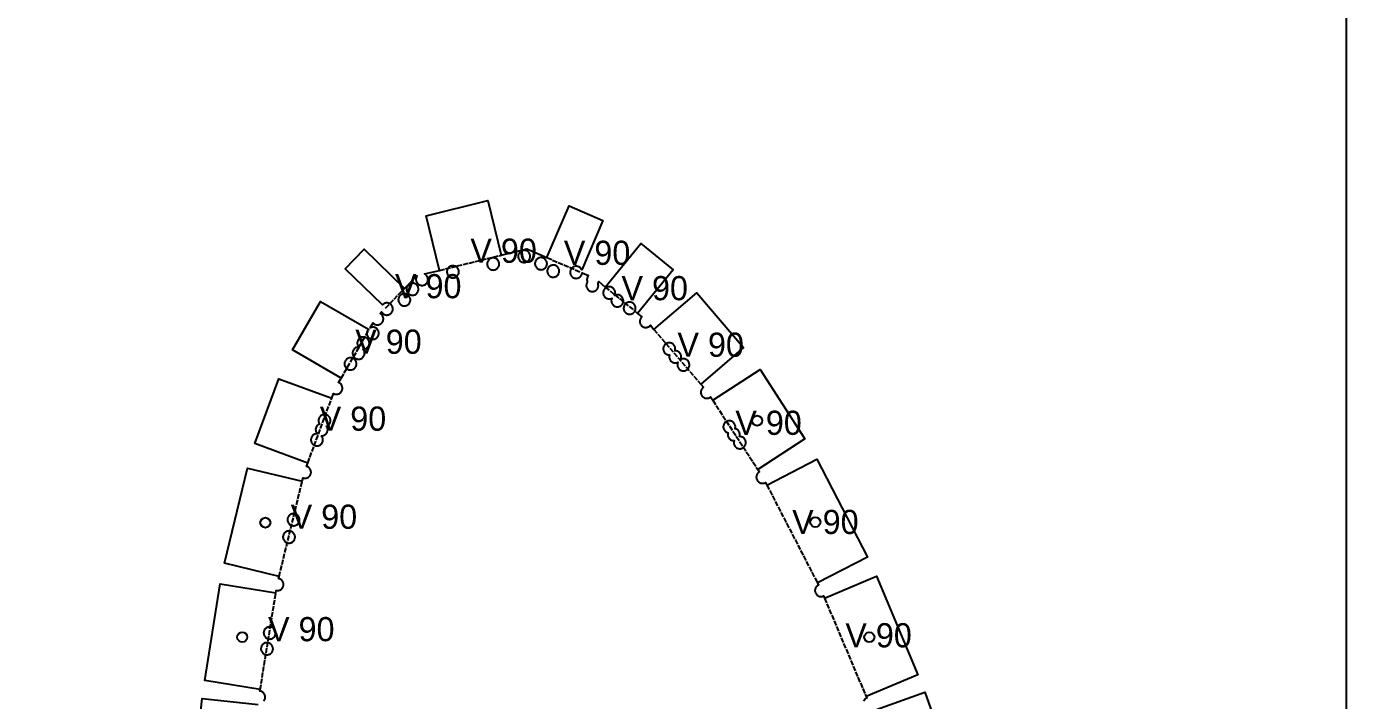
# Model space of a CAD drawing. Header units: millimetres. Extents: x 0 to 2438, y 0 to 1219.
# Drawn here: x 2110.3 to 2438, y 333.1 to 500.5 of the extents above; entities that cross this region are included whole.
import ezdxf

# ---------------------------------------------------------------- set-up
doc = ezdxf.new("R2010")
doc.units = ezdxf.units.MM
doc.linetypes.add('DASHED', pattern=[1.524, 1.27, -0.254])
for name, color, linetype in [('CUT', 7, 'CONTINUOUS'), ('ETCH', 8, 'CONTINUOUS'), ('HOLE', 6, 'CONTINUOUS'), ('VALLEY', 1, 'DASHED')]:
    doc.layers.add(name, color=color, linetype=linetype)

msp = doc.modelspace()

# ---------------------------------------------------------------- linework, layer by layer
at = {"layer": 'CUT'}
for points in [[(2169.23, 333.05), (2169.32, 333.17), (2169.39, 333.29), (2169.45, 333.43), (2169.5, 333.57), (2169.54, 333.71), (2169.56, 333.86), (2169.56, 334), (2169.55, 334.15), (2169.53, 334.29), (2169.49, 334.44), (2169.44, 334.58), (2169.37, 334.71), (2169.3, 334.83), (2169.21, 334.95), (2169.11, 335.06), (2169, 335.15), (2168.88, 335.24), (2168.75, 335.31), (2168.62, 335.38), (2168.48, 335.42), (2168.33, 335.46), (2168.25, 335.47), (2168.31, 335.85), (2154.52, 338.07), (2158.38, 362.1), (2172.18, 359.88), (2172.27, 360.46), (2172.32, 360.45), (2172.46, 360.43), (2172.61, 360.42), (2172.76, 360.43), (2172.9, 360.46), (2173.05, 360.5), (2173.18, 360.55), (2173.32, 360.61), (2173.44, 360.69), (2173.56, 360.78), (2173.67, 360.88), (2173.76, 360.99), (2173.85, 361.11), (2173.92, 361.24), (2173.98, 361.37), (2174.03, 361.51), (2174.07, 361.65), (2174.09, 361.8), (2174.09, 361.95), (2174.08, 362.09), (2174.06, 362.24), (2174.02, 362.38), (2173.97, 362.52), (2173.9, 362.65), (2173.83, 362.78), (2173.74, 362.89), (2173.64, 363), (2173.53, 363.1), (2173.41, 363.18), (2173.28, 363.26), (2173.15, 363.32), (2173.01, 363.37), (2172.86, 363.4), (2173, 363.97), (2159.43, 367.27), (2165.16, 390.87), (2178.73, 387.57), (2178.94, 388.41), (2179.01, 388.39), (2179.15, 388.35), (2179.3, 388.33), (2179.44, 388.33), (2179.59, 388.34), (2179.74, 388.36), (2179.88, 388.4), (2180.02, 388.45), (2180.15, 388.52), (2180.27, 388.59), (2180.39, 388.68), (2180.5, 388.78), (2180.6, 388.89), (2180.68, 389.01), (2180.76, 389.14), (2180.82, 389.27), (2180.86, 389.41), (2180.9, 389.56), (2180.92, 389.7), (2180.92, 389.85), (2180.91, 390), (2180.89, 390.14), (2180.85, 390.28), (2180.8, 390.42), (2180.74, 390.55), (2180.66, 390.68), (2180.57, 390.8), (2180.47, 390.9), (2180.36, 391), (2180.24, 391.09), (2180.11, 391.16), (2179.98, 391.22), (2179.84, 391.27), (2179.81, 391.28), (2180.11, 392.09), (2167, 396.92), (2172.94, 413.01), (2186.05, 408.18), (2186.49, 409.38), (2186.54, 409.35), (2186.67, 409.29), (2186.81, 409.24), (2186.95, 409.21), (2187.1, 409.19), (2187.25, 409.19), (2187.39, 409.19), (2187.54, 409.22), (2187.68, 409.26), (2187.82, 409.31), (2187.95, 409.37), (2188.08, 409.45), (2188.19, 409.54), (2188.3, 409.64), (2188.4, 409.75), (2188.48, 409.87), (2188.56, 410), (2188.62, 410.13), (2188.67, 410.27), (2188.7, 410.41), (2188.72, 410.56), (2188.73, 410.71), (2188.72, 410.85), (2188.69, 411), (2188.66, 411.14), (2188.6, 411.28), (2188.54, 411.41), (2188.46, 411.54), (2188.37, 411.65), (2188.27, 411.76), (2188.16, 411.86), (2188.04, 411.94), (2187.91, 412.02), (2187.78, 412.08), (2187.76, 412.09), (2188.4, 413.19), (2176.31, 420.18), (2183.28, 432.25), (2195.19, 425.37), (2195.19, 425.37), (2195.1, 425.26), (2195.01, 425.14), (2194.94, 425.01), (2194.87, 424.88), (2194.83, 424.74), (2194.79, 424.59), (2194.77, 424.45), (2194.77, 424.3), (2194.78, 424.15), (2194.8, 424.01), (2194.84, 423.87), (2194.89, 423.73), (2194.96, 423.6), (2195.03, 423.47), (2195.12, 423.35), (2195.22, 423.25), (2195.33, 423.15), (2195.45, 423.06), (2195.58, 422.99), (2195.71, 422.93), (2195.85, 422.88), (2196, 422.85), (2196.14, 422.83), (2196.29, 422.82), (2196.44, 422.83), (2196.58, 422.86), (2196.72, 422.89), (2196.86, 422.94), (2196.99, 423.01), (2197.12, 423.09), (2197.24, 423.18), (2197.34, 423.28), (2197.44, 423.39), (2197.53, 423.51), (2197.6, 423.63), (2197.66, 423.77), (2197.71, 423.91), (2197.74, 424.05), (2197.76, 424.2), (2197.77, 424.34), (2197.76, 424.49), (2197.74, 424.64), (2197.7, 424.78), (2197.65, 424.92), (2197.58, 425.05), (2197.5, 425.17), (2197.41, 425.29), (2197.31, 425.4), (2197.2, 425.5), (2197.08, 425.58), (2196.96, 425.66), (2196.82, 425.72), (2196.68, 425.76), (2196.54, 425.8), (2196.39, 425.82), (2196.25, 425.82), (2196.1, 425.81), (2195.96, 425.79), (2195.81, 425.75), (2195.67, 425.7), (2195.61, 425.67), (2196.31, 426.89), (2196.35, 426.85), (2196.46, 426.75), (2196.58, 426.67), (2196.7, 426.59), (2196.84, 426.53), (2196.98, 426.49), (2197.12, 426.45), (2197.27, 426.43), (2197.41, 426.43), (2197.56, 426.44), (2197.7, 426.46), (2197.85, 426.5), (2197.98, 426.55), (2198.12, 426.61), (2198.24, 426.69), (2198.36, 426.78), (2198.47, 426.88), (2198.56, 426.99), (2198.65, 427.11), (2198.72, 427.24), (2198.79, 427.37), (2198.83, 427.51), (2198.87, 427.65), (2198.89, 427.8), (2198.89, 427.95), (2198.88, 428.09), (2198.86, 428.24), (2198.82, 428.38), (2198.77, 428.52), (2198.7, 428.65), (2198.63, 428.78), (2198.54, 428.89), (2198.44, 429), (2198.33, 429.1), (2198.21, 429.19), (2198.1, 429.25), (2198.45, 429.61), (2198.52, 429.51), (2198.61, 429.39), (2198.71, 429.28), (2198.82, 429.18), (2198.94, 429.1), (2199.07, 429.02), (2199.2, 428.96), (2199.34, 428.92), (2199.48, 428.88), (2199.63, 428.86), (2199.78, 428.86), (2199.92, 428.87), (2200.07, 428.89), (2200.21, 428.93), (2200.35, 428.98), (2200.48, 429.04), (2200.61, 429.12), (2200.72, 429.21), (2200.83, 429.31), (2200.93, 429.42), (2201.01, 429.54), (2201.09, 429.67), (2201.15, 429.8), (2201.2, 429.94), (2201.23, 430.08), (2201.25, 430.23), (2201.25, 430.38), (2201.25, 430.52), (2201.22, 430.67), (2201.18, 430.81), (2201.13, 430.95), (2201.07, 431.08), (2200.99, 431.21), (2200.9, 431.32), (2200.8, 431.43), (2200.69, 431.53), (2200.57, 431.62), (2200.44, 431.69), (2200.31, 431.75), (2200.17, 431.8), (2200.03, 431.83), (2199.88, 431.85), (2199.73, 431.86), (2199.59, 431.85), (2199.44, 431.82), (2199.3, 431.79), (2199.16, 431.73), (2199.03, 431.67), (2198.9, 431.59), (2198.79, 431.5), (2198.68, 431.4), (2198.63, 431.35), (2189.39, 440.33), (2194.12, 445.19), (2204.13, 435.45), (2207.17, 438.57), (2207.26, 438.59), (2207.21, 438.52), (2207.14, 438.39), (2207.07, 438.26), (2207.03, 438.12), (2206.99, 437.97), (2206.97, 437.83), (2206.97, 437.68), (2206.98, 437.53), (2207, 437.39), (2207.04, 437.25), (2207.09, 437.11), (2207.15, 436.98), (2207.23, 436.85), (2207.32, 436.73), (2207.42, 436.63), (2207.53, 436.53), (2207.65, 436.44), (2207.78, 436.37), (2207.91, 436.31), (2208.05, 436.26), (2208.2, 436.23), (2208.34, 436.21), (2208.49, 436.2), (2208.64, 436.21), (2208.78, 436.23), (2208.92, 436.27), (2209.06, 436.32), (2209.19, 436.39), (2209.32, 436.47), (2209.44, 436.55), (2209.54, 436.66), (2209.64, 436.77), (2209.73, 436.88), (2209.8, 437.01), (2209.86, 437.15), (2209.91, 437.29), (2209.94, 437.43), (2209.96, 437.57), (2209.97, 437.72), (2209.96, 437.87), (2209.93, 438.01), (2209.9, 438.16), (2209.85, 438.29), (2209.78, 438.43), (2209.7, 438.55), (2209.61, 438.67), (2209.51, 438.78), (2209.4, 438.87), (2209.28, 438.96), (2209.16, 439.03), (2209.12, 439.05), (2212.8, 439.95), (2209.47, 453.52), (2224.82, 457.28), (2228.15, 443.72), (2234.49, 445.27), (2239.5, 443.12), (2245.02, 455.95), (2253.39, 452.34), (2248.11, 440.06), (2248.04, 440.19), (2247.97, 440.32), (2247.88, 440.43), (2247.78, 440.54), (2247.67, 440.64), (2247.55, 440.72), (2247.42, 440.8), (2247.29, 440.86), (2247.15, 440.91), (2247, 440.94), (2246.86, 440.96), (2246.71, 440.96), (2246.56, 440.96), (2246.42, 440.93), (2246.28, 440.89), (2246.14, 440.84), (2246.01, 440.78), (2245.88, 440.7), (2245.76, 440.61), (2245.66, 440.51), (2245.56, 440.4), (2245.47, 440.28), (2245.4, 440.15), (2245.34, 440.02), (2245.29, 439.88), (2245.26, 439.74), (2245.24, 439.59), (2245.23, 439.44), (2245.24, 439.3), (2245.27, 439.15), (2245.3, 439.01), (2245.35, 438.87), (2245.42, 438.74), (2245.5, 438.61), (2245.59, 438.5), (2245.69, 438.39), (2245.8, 438.29), (2245.92, 438.21), (2246.04, 438.13), (2246.18, 438.07), (2246.32, 438.02), (2246.46, 437.99), (2246.61, 437.97), (2246.75, 437.96), (2246.9, 437.97), (2247.05, 438), (2247.19, 438.04), (2247.33, 438.09), (2247.46, 438.15), (2247.58, 438.23), (2247.7, 438.32), (2247.81, 438.42), (2247.9, 438.53), (2247.99, 438.65), (2248.06, 438.78), (2248.13, 438.91), (2248.17, 439.05), (2248.21, 439.19), (2248.23, 439.34), (2248.23, 439.36), (2249.81, 438.68), (2249.75, 438.6), (2249.66, 438.48), (2249.59, 438.35), (2249.52, 438.22), (2249.48, 438.08), (2249.44, 437.93), (2249.42, 437.79), (2249.42, 437.64), (2249.43, 437.49), (2249.45, 437.35), (2249.49, 437.21), (2249.54, 437.07), (2249.54, 437.06), (2249.5, 437), (2249.42, 436.87), (2249.36, 436.74), (2249.31, 436.6), (2249.28, 436.45), (2249.26, 436.31), (2249.25, 436.16), (2249.26, 436.01), (2249.29, 435.87), (2249.32, 435.73), (2249.38, 435.59), (2249.44, 435.46), (2249.52, 435.33), (2249.61, 435.21), (2249.71, 435.11), (2249.82, 435.01), (2249.94, 434.92), (2250.07, 434.85), (2250.2, 434.79), (2250.34, 434.74), (2250.48, 434.71), (2250.63, 434.69), (2250.77, 434.68), (2250.92, 434.69), (2251.07, 434.71), (2251.21, 434.75), (2251.35, 434.8), (2251.48, 434.87), (2251.6, 434.95), (2251.72, 435.03), (2251.83, 435.14), (2251.93, 435.25), (2252.01, 435.36), (2252.09, 435.49), (2252.15, 435.63), (2252.2, 435.77), (2252.23, 435.91), (2252.25, 436.05), (2252.25, 436.2), (2252.24, 436.35), (2252.22, 436.49), (2252.18, 436.64), (2252.13, 436.77), (2252.13, 436.78), (2252.18, 436.85), (2252.25, 436.97), (2252.31, 437.11), (2252.33, 437.15), (2253.97, 435.81), (2262.8, 446.63), (2270.84, 440.07), (2262.01, 429.25), (2263.05, 428.4), (2262.96, 428.31), (2262.86, 428.2), (2262.78, 428.08), (2262.7, 427.95), (2262.64, 427.82), (2262.59, 427.68), (2262.56, 427.54), (2262.54, 427.39), (2262.54, 427.24), (2262.54, 427.1), (2262.57, 426.95), (2262.61, 426.81), (2262.66, 426.67), (2262.72, 426.54), (2262.8, 426.41), (2262.89, 426.3), (2262.99, 426.19), (2263.1, 426.09), (2263.22, 426.01), (2263.35, 425.93), (2263.48, 425.87), (2263.62, 425.82), (2263.76, 425.79), (2263.91, 425.77), (2264.06, 425.77), (2264.2, 425.77), (2264.35, 425.8), (2264.49, 425.84), (2264.63, 425.89), (2264.76, 425.95), (2264.89, 426.03), (2265, 426.12), (2265.11, 426.22), (2265.19, 426.31), (2266.06, 425.28), (2276.68, 434.36), (2288.32, 420.75), (2277.7, 411.67), (2278.34, 410.92), (2278.33, 410.92), (2278.22, 410.83), (2278.11, 410.73), (2278.01, 410.62), (2277.93, 410.5), (2277.85, 410.37), (2277.79, 410.24), (2277.74, 410.1), (2277.71, 409.96), (2277.69, 409.81), (2277.68, 409.66), (2277.69, 409.52), (2277.72, 409.37), (2277.76, 409.23), (2277.81, 409.09), (2277.87, 408.96), (2277.95, 408.83), (2278.04, 408.72), (2278.14, 408.61), (2278.25, 408.51), (2278.37, 408.42), (2278.5, 408.35), (2278.63, 408.29), (2278.77, 408.24), (2278.91, 408.21), (2279.06, 408.19), (2279.21, 408.18), (2279.35, 408.19), (2279.5, 408.22), (2279.64, 408.25), (2279.78, 408.31), (2279.91, 408.37), (2280.04, 408.45), (2280.13, 408.52), (2280.67, 407.7), (2292.39, 415.31), (2303.55, 398.12), (2291.83, 390.51), (2292.24, 389.89), (2292.23, 389.89), (2292.11, 389.81), (2291.99, 389.72), (2291.88, 389.62), (2291.78, 389.51), (2291.7, 389.39), (2291.62, 389.26), (2291.56, 389.13), (2291.52, 388.99), (2291.48, 388.85), (2291.46, 388.7), (2291.46, 388.55), (2291.47, 388.41), (2291.49, 388.26), (2291.53, 388.12), (2291.58, 387.98), (2291.64, 387.85), (2291.72, 387.72), (2291.81, 387.61), (2291.91, 387.5), (2292.02, 387.4), (2292.14, 387.32), (2292.27, 387.24), (2292.4, 387.18), (2292.54, 387.13), (2292.68, 387.1), (2292.83, 387.08), (2292.98, 387.07), (2293.12, 387.08), (2293.27, 387.11), (2293.41, 387.14), (2293.55, 387.2), (2293.68, 387.26), (2293.74, 387.3), (2294.08, 386.63), (2306.5, 393.04), (2319.05, 368.73), (2306.64, 362.32), (2306.91, 361.8), (2306.8, 361.75), (2306.67, 361.67), (2306.55, 361.58), (2306.45, 361.48), (2306.35, 361.37), (2306.26, 361.25), (2306.19, 361.12), (2306.13, 360.99), (2306.08, 360.85), (2306.05, 360.71), (2306.03, 360.56), (2306.02, 360.42), (2306.03, 360.27), (2306.05, 360.12), (2306.09, 359.98), (2306.14, 359.84), (2306.21, 359.71), (2306.29, 359.59), (2306.37, 359.47), (2306.48, 359.36), (2306.59, 359.26), (2306.71, 359.18), (2306.83, 359.1), (2306.97, 359.04), (2307.11, 358.99), (2307.25, 358.96), (2307.39, 358.94), (2307.54, 358.94), (2307.69, 358.95), (2307.83, 358.97), (2307.98, 359.01), (2308.11, 359.06), (2308.18, 359.09), (2308.4, 358.55), (2321.27, 363.99), (2331.59, 339.55), (2318.72, 334.12), (2318.89, 333.72), (2318.82, 333.7), (2318.69, 333.63), (2318.57, 333.55), (2318.45, 333.47), (2318.34, 333.36), (2318.24, 333.25), (2318.16, 333.14), (2318.08, 333.01)], [(2320.12, 330.52), (2333.28, 335.2), (2342, 310.69)], [(2151.33, 309.83), (2153.92, 333.62), (2167.81, 332.11)]]:
    msp.add_lwpolyline(points, dxfattribs=at)
for points in [[(2225.46, 440.2), (2225.6, 440.14), (2225.73, 440.09), (2225.88, 440.06), (2226.02, 440.04), (2226.17, 440.03), (2226.32, 440.04), (2226.46, 440.07), (2226.61, 440.1), (2226.74, 440.16), (2226.88, 440.22), (2227, 440.3), (2227.12, 440.39), (2227.23, 440.49), (2227.32, 440.6), (2227.41, 440.72), (2227.48, 440.84), (2227.54, 440.98), (2227.59, 441.12), (2227.63, 441.26), (2227.64, 441.41), (2227.65, 441.55), (2227.64, 441.7), (2227.62, 441.85), (2227.58, 441.99), (2227.53, 442.13), (2227.46, 442.26), (2227.39, 442.38), (2227.3, 442.5), (2227.2, 442.61), (2227.09, 442.71), (2226.97, 442.79), (2226.84, 442.87), (2226.7, 442.93), (2226.57, 442.97), (2226.42, 443.01), (2226.28, 443.03), (2226.13, 443.03), (2225.98, 443.02), (2225.84, 443), (2225.69, 442.96), (2225.56, 442.91), (2225.42, 442.85), (2225.3, 442.77), (2225.18, 442.68), (2225.07, 442.58), (2224.98, 442.47), (2224.89, 442.35), (2224.82, 442.22), (2224.76, 442.09), (2224.71, 441.95), (2224.68, 441.81), (2224.66, 441.66), (2224.65, 441.51), (2224.66, 441.37), (2224.68, 441.22), (2224.72, 441.08), (2224.77, 440.94), (2224.84, 440.81), (2224.91, 440.68), (2225, 440.57), (2225.1, 440.46), (2225.21, 440.36), (2225.33, 440.27), (2225.46, 440.2)], [(2233.01, 442.16), (2233.14, 442.08), (2233.27, 442.02), (2233.41, 441.97), (2233.55, 441.94), (2233.7, 441.92), (2233.85, 441.92), (2233.99, 441.93), (2234.14, 441.95), (2234.28, 441.99), (2234.42, 442.04), (2234.55, 442.1), (2234.68, 442.18), (2234.79, 442.27), (2234.9, 442.37), (2235, 442.48), (2235.08, 442.6), (2235.16, 442.73), (2235.22, 442.86), (2235.27, 443), (2235.3, 443.14), (2235.32, 443.29), (2235.33, 443.44), (2235.32, 443.58), (2235.29, 443.73), (2235.25, 443.87), (2235.2, 444.01), (2235.14, 444.14), (2235.06, 444.27), (2234.97, 444.38), (2234.87, 444.49), (2234.76, 444.59), (2234.64, 444.67), (2234.51, 444.75), (2234.38, 444.81), (2234.24, 444.86), (2234.1, 444.89), (2233.95, 444.91), (2233.8, 444.92), (2233.66, 444.91), (2233.51, 444.88), (2233.37, 444.85), (2233.23, 444.79), (2233.1, 444.73), (2232.97, 444.65), (2232.86, 444.56), (2232.75, 444.46), (2232.65, 444.35), (2232.57, 444.23), (2232.49, 444.1), (2232.43, 443.97), (2232.38, 443.83), (2232.35, 443.69), (2232.33, 443.54), (2232.33, 443.4), (2232.33, 443.25), (2232.36, 443.1), (2232.4, 442.96), (2232.45, 442.82), (2232.51, 442.69), (2232.59, 442.57), (2232.68, 442.45), (2232.78, 442.34), (2232.89, 442.24), (2233.01, 442.16)], [(2237.08, 440.44), (2237.2, 440.36), (2237.32, 440.28), (2237.46, 440.22), (2237.6, 440.17), (2237.74, 440.14), (2237.89, 440.12), (2238.03, 440.11), (2238.18, 440.12), (2238.32, 440.15), (2238.47, 440.18), (2238.6, 440.24), (2238.74, 440.3), (2238.86, 440.38), (2238.98, 440.47), (2239.09, 440.57), (2239.18, 440.68), (2239.27, 440.8), (2239.34, 440.93), (2239.41, 441.06), (2239.45, 441.2), (2239.49, 441.34), (2239.51, 441.49), (2239.51, 441.63), (2239.5, 441.78), (2239.48, 441.93), (2239.44, 442.07), (2239.39, 442.21), (2239.32, 442.34), (2239.25, 442.46), (2239.16, 442.58), (2239.06, 442.69), (2238.95, 442.79), (2238.83, 442.87), (2238.7, 442.95), (2238.57, 443.01), (2238.43, 443.06), (2238.28, 443.09), (2238.14, 443.11), (2237.99, 443.11), (2237.84, 443.1), (2237.7, 443.08), (2237.56, 443.04), (2237.42, 442.99), (2237.29, 442.93), (2237.16, 442.85), (2237.04, 442.76), (2236.94, 442.66), (2236.84, 442.55), (2236.75, 442.43), (2236.68, 442.3), (2236.62, 442.17), (2236.57, 442.03), (2236.54, 441.89), (2236.52, 441.74), (2236.51, 441.59), (2236.52, 441.45), (2236.54, 441.3), (2236.58, 441.16), (2236.63, 441.02), (2236.7, 440.89), (2236.78, 440.76), (2236.87, 440.65), (2236.97, 440.54), (2237.08, 440.44)], [(2215.42, 440.9), (2215.29, 440.82), (2215.18, 440.73), (2215.07, 440.63), (2214.97, 440.52), (2214.88, 440.4), (2214.81, 440.27), (2214.75, 440.14), (2214.7, 440), (2214.67, 439.86), (2214.65, 439.71), (2214.64, 439.56), (2214.65, 439.42), (2214.68, 439.27), (2214.71, 439.13), (2214.77, 438.99), (2214.83, 438.86), (2214.91, 438.73), (2215, 438.62), (2215.1, 438.51), (2215.21, 438.41), (2215.33, 438.32), (2215.45, 438.25), (2215.59, 438.19), (2215.73, 438.14), (2215.87, 438.11), (2216.02, 438.09), (2216.16, 438.08), (2216.31, 438.09), (2216.46, 438.12), (2216.6, 438.15), (2216.74, 438.21), (2216.87, 438.27), (2216.99, 438.35), (2217.11, 438.44), (2217.22, 438.54), (2217.32, 438.65), (2217.4, 438.77), (2217.48, 438.89), (2217.54, 439.03), (2217.58, 439.17), (2217.62, 439.31), (2217.64, 439.46), (2217.64, 439.6), (2217.63, 439.75), (2217.61, 439.9), (2217.57, 440.04), (2217.52, 440.18), (2217.46, 440.31), (2217.38, 440.43), (2217.29, 440.55), (2217.19, 440.66), (2217.08, 440.76), (2216.96, 440.84), (2216.83, 440.92), (2216.7, 440.98), (2216.56, 441.02), (2216.42, 441.06), (2216.27, 441.08), (2216.12, 441.08), (2215.98, 441.07), (2215.83, 441.05), (2215.69, 441.01), (2215.55, 440.96), (2215.42, 440.9)], [(2240.5, 438.37), (2240.64, 438.32), (2240.79, 438.29), (2240.93, 438.27), (2241.08, 438.26), (2241.23, 438.27), (2241.37, 438.3), (2241.51, 438.33), (2241.65, 438.39), (2241.78, 438.45), (2241.91, 438.53), (2242.03, 438.62), (2242.13, 438.72), (2242.23, 438.83), (2242.32, 438.95), (2242.39, 439.08), (2242.45, 439.21), (2242.5, 439.35), (2242.53, 439.49), (2242.55, 439.64), (2242.56, 439.78), (2242.55, 439.93), (2242.53, 440.08), (2242.49, 440.22), (2242.44, 440.36), (2242.37, 440.49), (2242.29, 440.61), (2242.2, 440.73), (2242.1, 440.84), (2241.99, 440.94), (2241.87, 441.02), (2241.75, 441.1), (2241.61, 441.16), (2241.47, 441.21), (2241.33, 441.24), (2241.19, 441.26), (2241.04, 441.26), (2240.89, 441.25), (2240.75, 441.23), (2240.6, 441.19), (2240.47, 441.14), (2240.33, 441.08), (2240.21, 441), (2240.09, 440.91), (2239.98, 440.81), (2239.89, 440.7), (2239.8, 440.58), (2239.73, 440.45), (2239.67, 440.32), (2239.62, 440.18), (2239.58, 440.04), (2239.56, 439.89), (2239.56, 439.74), (2239.57, 439.6), (2239.59, 439.45), (2239.63, 439.31), (2239.68, 439.17), (2239.75, 439.04), (2239.82, 438.91), (2239.91, 438.8), (2240.01, 438.69), (2240.12, 438.59), (2240.24, 438.51), (2240.37, 438.43), (2240.5, 438.37)], [(2205.14, 436.42), (2205.03, 436.32), (2204.93, 436.21), (2204.85, 436.09), (2204.77, 435.96), (2204.71, 435.83), (2204.66, 435.69), (2204.63, 435.54), (2204.61, 435.4), (2204.6, 435.25), (2204.61, 435.1), (2204.64, 434.96), (2204.68, 434.82), (2204.73, 434.68), (2204.79, 434.55), (2204.87, 434.42), (2204.96, 434.3), (2205.06, 434.2), (2205.17, 434.1), (2205.29, 434.01), (2205.42, 433.94), (2205.55, 433.88), (2205.69, 433.83), (2205.83, 433.8), (2205.98, 433.78), (2206.13, 433.77), (2206.27, 433.78), (2206.42, 433.8), (2206.56, 433.84), (2206.7, 433.89), (2206.83, 433.96), (2206.95, 434.04), (2207.07, 434.12), (2207.18, 434.22), (2207.28, 434.34), (2207.36, 434.45), (2207.44, 434.58), (2207.5, 434.72), (2207.55, 434.86), (2207.58, 435), (2207.6, 435.14), (2207.6, 435.29), (2207.59, 435.44), (2207.57, 435.58), (2207.53, 435.73), (2207.48, 435.86), (2207.42, 436), (2207.34, 436.12), (2207.25, 436.24), (2207.15, 436.35), (2207.04, 436.44), (2206.92, 436.53), (2206.79, 436.6), (2206.66, 436.66), (2206.52, 436.71), (2206.38, 436.75), (2206.23, 436.77), (2206.08, 436.77), (2205.94, 436.76), (2205.79, 436.74), (2205.65, 436.7), (2205.51, 436.65), (2205.38, 436.58), (2205.25, 436.51), (2205.14, 436.42)], [(2204.07, 434.11), (2203.92, 434.1), (2203.78, 434.07), (2203.63, 434.04), (2203.5, 433.98), (2203.36, 433.92), (2203.24, 433.84), (2203.12, 433.75), (2203.01, 433.65), (2202.92, 433.54), (2202.83, 433.42), (2202.76, 433.3), (2202.7, 433.16), (2202.65, 433.02), (2202.61, 432.88), (2202.59, 432.73), (2202.59, 432.59), (2202.6, 432.44), (2202.62, 432.29), (2202.66, 432.15), (2202.71, 432.01), (2202.78, 431.88), (2202.85, 431.76), (2202.94, 431.64), (2203.04, 431.53), (2203.15, 431.43), (2203.27, 431.35), (2203.4, 431.27), (2203.53, 431.21), (2203.67, 431.17), (2203.82, 431.13), (2203.96, 431.11), (2204.11, 431.11), (2204.26, 431.12), (2204.4, 431.14), (2204.54, 431.18), (2204.68, 431.23), (2204.81, 431.29), (2204.94, 431.37), (2205.06, 431.46), (2205.16, 431.56), (2205.26, 431.67), (2205.35, 431.79), (2205.42, 431.92), (2205.48, 432.05), (2205.53, 432.19), (2205.56, 432.33), (2205.58, 432.48), (2205.59, 432.63), (2205.58, 432.77), (2205.56, 432.92), (2205.52, 433.06), (2205.47, 433.2), (2205.4, 433.33), (2205.32, 433.46), (2205.23, 433.57), (2205.13, 433.68), (2205.02, 433.78), (2204.9, 433.87), (2204.78, 433.94), (2204.64, 434), (2204.5, 434.05), (2204.36, 434.08), (2204.21, 434.1), (2204.07, 434.11)], [(2257.13, 430.91), (2257.28, 430.93), (2257.42, 430.97), (2257.56, 431.02), (2257.69, 431.09), (2257.82, 431.16), (2257.93, 431.25), (2258.04, 431.35), (2258.14, 431.46), (2258.22, 431.58), (2258.3, 431.71), (2258.36, 431.84), (2258.41, 431.98), (2258.44, 432.13), (2258.46, 432.27), (2258.47, 432.42), (2258.46, 432.57), (2258.43, 432.71), (2258.4, 432.85), (2258.34, 432.99), (2258.28, 433.12), (2258.2, 433.25), (2258.11, 433.37), (2258.01, 433.47), (2257.9, 433.57), (2257.78, 433.66), (2257.65, 433.73), (2257.52, 433.79), (2257.38, 433.84), (2257.24, 433.87), (2257.09, 433.89), (2256.94, 433.9), (2256.8, 433.89), (2256.65, 433.87), (2256.51, 433.83), (2256.37, 433.78), (2256.29, 433.74), (2256.33, 433.82), (2256.38, 433.96), (2256.42, 434.11), (2256.43, 434.25), (2256.44, 434.4), (2256.43, 434.55), (2256.41, 434.69), (2256.37, 434.83), (2256.32, 434.97), (2256.25, 435.1), (2256.18, 435.23), (2256.09, 435.35), (2255.99, 435.45), (2255.88, 435.55), (2255.76, 435.64), (2255.63, 435.71), (2255.49, 435.77), (2255.36, 435.82), (2255.21, 435.85), (2255.07, 435.87), (2254.92, 435.88), (2254.77, 435.87), (2254.63, 435.85), (2254.48, 435.81), (2254.35, 435.76), (2254.21, 435.69), (2254.09, 435.61), (2253.97, 435.53), (2253.86, 435.42), (2253.77, 435.31), (2253.68, 435.19), (2253.61, 435.07), (2253.55, 434.93), (2253.5, 434.79), (2253.46, 434.65), (2253.45, 434.51), (2253.44, 434.36), (2253.45, 434.21), (2253.47, 434.07), (2253.51, 433.92), (2253.56, 433.79), (2253.63, 433.65), (2253.7, 433.53), (2253.79, 433.41), (2253.89, 433.3), (2254, 433.21), (2254.12, 433.12), (2254.25, 433.05), (2254.39, 432.99), (2254.52, 432.94), (2254.67, 432.9), (2254.81, 432.88), (2254.96, 432.88), (2255.11, 432.89), (2255.25, 432.91), (2255.4, 432.95), (2255.53, 433), (2255.61, 433.04), (2255.57, 432.95), (2255.52, 432.81), (2255.49, 432.67), (2255.47, 432.52), (2255.47, 432.38), (2255.48, 432.23), (2255.5, 432.09), (2255.54, 431.94), (2255.59, 431.81), (2255.65, 431.67), (2255.73, 431.55), (2255.82, 431.43), (2255.92, 431.32), (2256.03, 431.23), (2256.15, 431.14), (2256.28, 431.07), (2256.41, 431), (2256.55, 430.96), (2256.69, 430.92), (2256.84, 430.9), (2256.99, 430.9), (2257.13, 430.91)], [(2260.61, 429.17), (2260.74, 429.24), (2260.86, 429.31), (2260.98, 429.4), (2261.09, 429.5), (2261.19, 429.61), (2261.27, 429.73), (2261.35, 429.86), (2261.41, 429.99), (2261.45, 430.13), (2261.49, 430.28), (2261.51, 430.42), (2261.51, 430.57), (2261.5, 430.72), (2261.48, 430.86), (2261.44, 431), (2261.39, 431.14), (2261.33, 431.27), (2261.25, 431.4), (2261.16, 431.52), (2261.06, 431.62), (2260.95, 431.72), (2260.83, 431.81), (2260.7, 431.88), (2260.57, 431.94), (2260.43, 431.99), (2260.29, 432.02), (2260.14, 432.04), (2259.99, 432.05), (2259.85, 432.04), (2259.7, 432.02), (2259.56, 431.98), (2259.42, 431.93), (2259.29, 431.86), (2259.16, 431.78), (2259.05, 431.69), (2258.94, 431.59), (2258.84, 431.48), (2258.75, 431.36), (2258.68, 431.24), (2258.62, 431.1), (2258.57, 430.96), (2258.54, 430.82), (2258.52, 430.67), (2258.51, 430.53), (2258.52, 430.38), (2258.55, 430.24), (2258.58, 430.09), (2258.64, 429.96), (2258.7, 429.82), (2258.78, 429.7), (2258.87, 429.58), (2258.97, 429.47), (2259.08, 429.38), (2259.2, 429.29), (2259.32, 429.22), (2259.46, 429.15), (2259.6, 429.11), (2259.74, 429.07), (2259.89, 429.05), (2260.03, 429.05), (2260.18, 429.06), (2260.33, 429.08), (2260.47, 429.12), (2260.61, 429.17)], [(2192.41, 422.02), (2192.41, 421.87), (2192.41, 421.72), (2192.44, 421.58), (2192.48, 421.44), (2192.53, 421.3), (2192.59, 421.17), (2192.67, 421.04), (2192.76, 420.92), (2192.8, 420.88), (2192.71, 420.88), (2192.56, 420.87), (2192.41, 420.85), (2192.27, 420.81), (2192.13, 420.76), (2192, 420.7), (2191.88, 420.62), (2191.76, 420.53), (2191.65, 420.43), (2191.56, 420.32), (2191.47, 420.2), (2191.4, 420.07), (2191.33, 419.94), (2191.29, 419.8), (2191.25, 419.66), (2191.23, 419.51), (2191.23, 419.36), (2191.24, 419.22), (2191.26, 419.07), (2191.3, 418.93), (2191.35, 418.79), (2191.41, 418.66), (2191.49, 418.53), (2191.58, 418.42), (2191.68, 418.31), (2191.79, 418.21), (2191.91, 418.13), (2192.04, 418.05), (2192.17, 417.99), (2192.31, 417.94), (2192.46, 417.91), (2192.6, 417.89), (2192.75, 417.88), (2192.9, 417.89), (2193.04, 417.92), (2193.18, 417.95), (2193.32, 418.01), (2193.45, 418.07), (2193.58, 418.15), (2193.7, 418.24), (2193.8, 418.34), (2193.9, 418.45), (2193.99, 418.57), (2194.06, 418.7), (2194.12, 418.83), (2194.17, 418.97), (2194.2, 419.11), (2194.22, 419.26), (2194.23, 419.4), (2194.22, 419.55), (2194.19, 419.7), (2194.16, 419.84), (2194.11, 419.98), (2194.04, 420.11), (2193.96, 420.23), (2193.87, 420.35), (2193.83, 420.4), (2193.93, 420.39), (2194.07, 420.4), (2194.22, 420.43), (2194.36, 420.46), (2194.5, 420.51), (2194.63, 420.58), (2194.76, 420.66), (2194.87, 420.75), (2194.98, 420.85), (2195.08, 420.96), (2195.16, 421.08), (2195.24, 421.2), (2195.3, 421.34), (2195.35, 421.48), (2195.38, 421.62), (2195.4, 421.77), (2195.4, 421.91), (2195.4, 422.06), (2195.37, 422.21), (2195.33, 422.35), (2195.28, 422.49), (2195.22, 422.62), (2195.14, 422.74), (2195.05, 422.86), (2194.95, 422.97), (2194.84, 423.07), (2194.72, 423.15), (2194.59, 423.23), (2194.46, 423.29), (2194.32, 423.33), (2194.18, 423.37), (2194.03, 423.39), (2193.88, 423.39), (2193.74, 423.38), (2193.59, 423.36), (2193.45, 423.32), (2193.31, 423.27), (2193.18, 423.21), (2193.05, 423.13), (2192.94, 423.04), (2192.83, 422.94), (2192.73, 422.83), (2192.65, 422.71), (2192.57, 422.58), (2192.51, 422.45), (2192.46, 422.31), (2192.43, 422.16), (2192.41, 422.02)], [(2274.44, 415.44), (2274.54, 415.55), (2274.62, 415.67), (2274.7, 415.8), (2274.76, 415.94), (2274.81, 416.07), (2274.84, 416.22), (2274.86, 416.36), (2274.87, 416.51), (2274.86, 416.66), (2274.83, 416.8), (2274.79, 416.95), (2274.74, 417.08), (2274.68, 417.22), (2274.6, 417.34), (2274.51, 417.46), (2274.41, 417.57), (2274.3, 417.66), (2274.18, 417.75), (2274.05, 417.82), (2273.92, 417.88), (2273.78, 417.93), (2273.64, 417.97), (2273.49, 417.98), (2273.34, 417.99), (2273.2, 417.98), (2273.05, 417.96), (2272.91, 417.92), (2272.77, 417.87), (2272.69, 417.83), (2272.73, 417.92), (2272.78, 418.06), (2272.81, 418.2), (2272.83, 418.34), (2272.84, 418.49), (2272.83, 418.64), (2272.81, 418.78), (2272.77, 418.93), (2272.72, 419.06), (2272.65, 419.2), (2272.57, 419.32), (2272.49, 419.44), (2272.39, 419.55), (2272.27, 419.64), (2272.16, 419.73), (2272.03, 419.8), (2271.89, 419.86), (2271.75, 419.91), (2271.61, 419.95), (2271.47, 419.97), (2271.32, 419.97), (2271.27, 419.97), (2271.3, 420.04), (2271.33, 420.19), (2271.35, 420.33), (2271.35, 420.48), (2271.35, 420.63), (2271.32, 420.77), (2271.28, 420.91), (2271.23, 421.05), (2271.17, 421.18), (2271.09, 421.31), (2271, 421.43), (2270.9, 421.53), (2270.79, 421.63), (2270.67, 421.72), (2270.54, 421.79), (2270.41, 421.85), (2270.27, 421.9), (2270.13, 421.93), (2269.98, 421.95), (2269.83, 421.96), (2269.69, 421.95), (2269.54, 421.92), (2269.4, 421.89), (2269.26, 421.84), (2269.13, 421.77), (2269, 421.69), (2268.89, 421.6), (2268.78, 421.5), (2268.68, 421.39), (2268.6, 421.27), (2268.52, 421.15), (2268.46, 421.01), (2268.41, 420.87), (2268.38, 420.73), (2268.36, 420.58), (2268.35, 420.44), (2268.36, 420.29), (2268.39, 420.14), (2268.43, 420), (2268.48, 419.86), (2268.54, 419.73), (2268.62, 419.61), (2268.71, 419.49), (2268.81, 419.38), (2268.92, 419.29), (2269.04, 419.2), (2269.17, 419.13), (2269.3, 419.06), (2269.44, 419.02), (2269.58, 418.98), (2269.73, 418.96), (2269.88, 418.96), (2269.92, 418.96), (2269.9, 418.89), (2269.86, 418.74), (2269.84, 418.6), (2269.84, 418.45), (2269.85, 418.3), (2269.87, 418.16), (2269.91, 418.02), (2269.96, 417.88), (2270.03, 417.75), (2270.1, 417.62), (2270.19, 417.5), (2270.29, 417.4), (2270.4, 417.3), (2270.52, 417.21), (2270.65, 417.14), (2270.78, 417.08), (2270.92, 417.03), (2271.07, 417), (2271.21, 416.98), (2271.36, 416.97), (2271.51, 416.98), (2271.65, 417), (2271.79, 417.04), (2271.93, 417.09), (2272.01, 417.13), (2271.97, 417.04), (2271.92, 416.91), (2271.89, 416.76), (2271.87, 416.62), (2271.87, 416.47), (2271.87, 416.32), (2271.9, 416.18), (2271.94, 416.03), (2271.99, 415.9), (2272.05, 415.76), (2272.13, 415.64), (2272.22, 415.52), (2272.32, 415.41), (2272.43, 415.32), (2272.55, 415.23), (2272.68, 415.16), (2272.81, 415.1), (2272.95, 415.05), (2273.09, 415.02), (2273.24, 415), (2273.39, 414.99), (2273.53, 415), (2273.68, 415.02), (2273.82, 415.06), (2273.96, 415.11), (2274.09, 415.18), (2274.22, 415.25), (2274.33, 415.34), (2274.44, 415.44)], [(2190.4, 418.19), (2190.26, 418.15), (2190.12, 418.1), (2189.99, 418.03), (2189.86, 417.96), (2189.74, 417.87), (2189.64, 417.77), (2189.54, 417.66), (2189.45, 417.54), (2189.38, 417.41), (2189.32, 417.27), (2189.27, 417.14), (2189.24, 416.99), (2189.22, 416.85), (2189.21, 416.7), (2189.22, 416.55), (2189.25, 416.41), (2189.28, 416.26), (2189.33, 416.13), (2189.4, 415.99), (2189.48, 415.87), (2189.57, 415.75), (2189.67, 415.64), (2189.78, 415.55), (2189.9, 415.46), (2190.02, 415.39), (2190.16, 415.33), (2190.3, 415.28), (2190.44, 415.24), (2190.59, 415.23), (2190.73, 415.22), (2190.88, 415.23), (2191.03, 415.25), (2191.17, 415.29), (2191.31, 415.34), (2191.44, 415.41), (2191.56, 415.48), (2191.68, 415.57), (2191.79, 415.67), (2191.89, 415.78), (2191.97, 415.9), (2192.04, 416.03), (2192.11, 416.17), (2192.15, 416.3), (2192.19, 416.45), (2192.21, 416.59), (2192.21, 416.74), (2192.2, 416.89), (2192.18, 417.03), (2192.14, 417.18), (2192.09, 417.31), (2192.03, 417.45), (2191.95, 417.57), (2191.86, 417.69), (2191.76, 417.8), (2191.65, 417.89), (2191.53, 417.98), (2191.4, 418.05), (2191.27, 418.11), (2191.13, 418.16), (2190.98, 418.19), (2190.84, 418.21), (2190.69, 418.22), (2190.54, 418.21), (2190.4, 418.19)], [(2182.86, 403.2), (2182.82, 403.06), (2182.78, 402.91), (2182.76, 402.77), (2182.76, 402.62), (2182.77, 402.47), (2182.79, 402.33), (2182.83, 402.19), (2182.88, 402.05), (2182.94, 401.92), (2183.02, 401.79), (2183.03, 401.78), (2182.98, 401.76), (2182.84, 401.69), (2182.72, 401.62), (2182.6, 401.53), (2182.49, 401.43), (2182.4, 401.32), (2182.31, 401.2), (2182.24, 401.07), (2182.18, 400.94), (2182.13, 400.8), (2182.09, 400.65), (2182.07, 400.51), (2182.07, 400.36), (2182.08, 400.21), (2182.1, 400.07), (2182.14, 399.93), (2182.19, 399.79), (2182.26, 399.66), (2182.33, 399.53), (2182.42, 399.41), (2182.46, 399.37), (2182.37, 399.37), (2182.22, 399.36), (2182.08, 399.34), (2181.94, 399.3), (2181.8, 399.25), (2181.67, 399.19), (2181.54, 399.11), (2181.42, 399.02), (2181.32, 398.92), (2181.22, 398.81), (2181.13, 398.69), (2181.06, 398.56), (2181, 398.43), (2180.95, 398.29), (2180.92, 398.15), (2180.9, 398), (2180.89, 397.85), (2180.9, 397.71), (2180.92, 397.56), (2180.96, 397.42), (2181.01, 397.28), (2181.08, 397.15), (2181.16, 397.02), (2181.25, 396.91), (2181.35, 396.8), (2181.46, 396.7), (2181.58, 396.61), (2181.7, 396.54), (2181.84, 396.48), (2181.98, 396.43), (2182.12, 396.4), (2182.27, 396.38), (2182.41, 396.37), (2182.56, 396.38), (2182.7, 396.41), (2182.85, 396.44), (2182.99, 396.5), (2183.12, 396.56), (2183.24, 396.64), (2183.36, 396.73), (2183.47, 396.83), (2183.56, 396.94), (2183.65, 397.06), (2183.72, 397.18), (2183.79, 397.32), (2183.83, 397.46), (2183.87, 397.6), (2183.89, 397.75), (2183.89, 397.89), (2183.88, 398.04), (2183.86, 398.19), (2183.82, 398.33), (2183.77, 398.47), (2183.7, 398.6), (2183.63, 398.72), (2183.54, 398.84), (2183.5, 398.89), (2183.59, 398.88), (2183.74, 398.89), (2183.88, 398.92), (2184.02, 398.95), (2184.16, 399), (2184.29, 399.07), (2184.42, 399.15), (2184.54, 399.24), (2184.64, 399.34), (2184.74, 399.45), (2184.83, 399.57), (2184.9, 399.69), (2184.96, 399.83), (2185.01, 399.97), (2185.04, 400.11), (2185.06, 400.26), (2185.07, 400.4), (2185.06, 400.55), (2185.04, 400.7), (2185, 400.84), (2184.95, 400.98), (2184.88, 401.11), (2184.8, 401.23), (2184.8, 401.24), (2184.85, 401.26), (2184.98, 401.33), (2185.11, 401.41), (2185.22, 401.49), (2185.33, 401.6), (2185.43, 401.71), (2185.52, 401.83), (2185.59, 401.95), (2185.65, 402.09), (2185.7, 402.23), (2185.73, 402.37), (2185.75, 402.51), (2185.76, 402.66), (2185.75, 402.81), (2185.72, 402.95), (2185.69, 403.1), (2185.64, 403.23), (2185.57, 403.37), (2185.49, 403.49), (2185.4, 403.61), (2185.3, 403.72), (2185.19, 403.81), (2185.07, 403.9), (2184.95, 403.97), (2184.81, 404.03), (2184.67, 404.08), (2184.53, 404.12), (2184.38, 404.14), (2184.24, 404.14), (2184.09, 404.13), (2183.94, 404.11), (2183.8, 404.07), (2183.66, 404.02), (2183.53, 403.95), (2183.41, 403.88), (2183.29, 403.79), (2183.18, 403.69), (2183.08, 403.58), (2183, 403.46), (2182.92, 403.33), (2182.86, 403.2)], [(2288.71, 396.48), (2288.77, 396.61), (2288.82, 396.75), (2288.85, 396.89), (2288.87, 397.04), (2288.88, 397.19), (2288.87, 397.33), (2288.84, 397.48), (2288.81, 397.62), (2288.75, 397.76), (2288.69, 397.89), (2288.61, 398.02), (2288.52, 398.13), (2288.42, 398.24), (2288.31, 398.34), (2288.19, 398.42), (2288.07, 398.5), (2287.93, 398.56), (2287.79, 398.61), (2287.65, 398.64), (2287.5, 398.66), (2287.36, 398.67), (2287.31, 398.66), (2287.33, 398.74), (2287.37, 398.88), (2287.39, 399.03), (2287.39, 399.17), (2287.38, 399.32), (2287.36, 399.47), (2287.32, 399.61), (2287.27, 399.75), (2287.2, 399.88), (2287.13, 400), (2287.04, 400.12), (2286.94, 400.23), (2286.83, 400.33), (2286.71, 400.41), (2286.58, 400.49), (2286.45, 400.55), (2286.31, 400.59), (2286.19, 400.62), (2286.21, 400.68), (2286.24, 400.82), (2286.26, 400.97), (2286.26, 401.11), (2286.26, 401.26), (2286.23, 401.41), (2286.19, 401.55), (2286.14, 401.69), (2286.08, 401.82), (2286, 401.94), (2285.91, 402.06), (2285.81, 402.17), (2285.7, 402.26), (2285.58, 402.35), (2285.45, 402.42), (2285.32, 402.49), (2285.18, 402.53), (2285.04, 402.57), (2284.89, 402.59), (2284.74, 402.59), (2284.6, 402.58), (2284.45, 402.56), (2284.31, 402.52), (2284.17, 402.47), (2284.04, 402.41), (2283.91, 402.33), (2283.8, 402.24), (2283.69, 402.14), (2283.59, 402.03), (2283.51, 401.91), (2283.43, 401.78), (2283.37, 401.65), (2283.32, 401.51), (2283.29, 401.36), (2283.27, 401.22), (2283.27, 401.07), (2283.27, 400.92), (2283.3, 400.78), (2283.34, 400.64), (2283.39, 400.5), (2283.45, 400.37), (2283.53, 400.24), (2283.62, 400.12), (2283.72, 400.02), (2283.83, 399.92), (2283.95, 399.83), (2284.08, 399.76), (2284.21, 399.7), (2284.35, 399.65), (2284.47, 399.62), (2284.45, 399.57), (2284.42, 399.42), (2284.4, 399.28), (2284.39, 399.13), (2284.4, 398.98), (2284.42, 398.84), (2284.46, 398.7), (2284.51, 398.56), (2284.58, 398.43), (2284.66, 398.3), (2284.75, 398.18), (2284.85, 398.08), (2284.96, 397.98), (2285.08, 397.89), (2285.2, 397.82), (2285.34, 397.76), (2285.48, 397.71), (2285.62, 397.68), (2285.77, 397.66), (2285.91, 397.65), (2285.96, 397.66), (2285.94, 397.58), (2285.9, 397.44), (2285.88, 397.29), (2285.88, 397.14), (2285.89, 397), (2285.91, 396.85), (2285.95, 396.71), (2286, 396.57), (2286.06, 396.44), (2286.14, 396.31), (2286.23, 396.2), (2286.33, 396.09), (2286.44, 395.99), (2286.56, 395.91), (2286.69, 395.83), (2286.82, 395.77), (2286.96, 395.72), (2287.1, 395.69), (2287.25, 395.67), (2287.4, 395.67), (2287.54, 395.67), (2287.69, 395.7), (2287.83, 395.74), (2287.97, 395.79), (2288.1, 395.85), (2288.23, 395.93), (2288.34, 396.02), (2288.45, 396.12), (2288.55, 396.23), (2288.64, 396.35), (2288.71, 396.48)], [(2176.68, 379.52), (2176.54, 379.53), (2176.39, 379.52), (2176.24, 379.5), (2176.1, 379.46), (2175.96, 379.41), (2175.83, 379.34), (2175.71, 379.27), (2175.59, 379.18), (2175.48, 379.08), (2175.39, 378.97), (2175.3, 378.85), (2175.23, 378.72), (2175.16, 378.58), (2175.12, 378.45), (2175.08, 378.3), (2175.06, 378.16), (2175.06, 378.01), (2175.07, 377.86), (2175.09, 377.72), (2175.13, 377.57), (2175.18, 377.44), (2175.24, 377.3), (2175.32, 377.18), (2175.41, 377.06), (2175.51, 376.95), (2175.62, 376.86), (2175.74, 376.77), (2175.87, 376.7), (2176, 376.64), (2176.14, 376.59), (2176.29, 376.56), (2176.43, 376.54), (2176.58, 376.53), (2176.73, 376.54), (2176.87, 376.56), (2177.01, 376.6), (2177.15, 376.65), (2177.28, 376.72), (2177.41, 376.79), (2177.53, 376.88), (2177.63, 376.98), (2177.73, 377.09), (2177.82, 377.21), (2177.89, 377.34), (2177.95, 377.48), (2178, 377.61), (2178.03, 377.76), (2178.05, 377.9), (2178.06, 378.05), (2178.05, 378.2), (2178.02, 378.34), (2177.99, 378.49), (2177.94, 378.62), (2177.87, 378.76), (2177.79, 378.88), (2177.7, 379), (2177.6, 379.11), (2177.49, 379.2), (2177.37, 379.29), (2177.25, 379.36), (2177.11, 379.42), (2176.97, 379.47), (2176.83, 379.51), (2176.68, 379.52)], [(2176.27, 374.98), (2176.14, 375.06), (2176.01, 375.12), (2175.87, 375.16), (2175.73, 375.2), (2175.58, 375.22), (2175.44, 375.22), (2175.29, 375.21), (2175.14, 375.19), (2175, 375.15), (2174.86, 375.1), (2174.73, 375.04), (2174.61, 374.96), (2174.49, 374.87), (2174.38, 374.77), (2174.28, 374.66), (2174.2, 374.54), (2174.12, 374.41), (2174.06, 374.28), (2174.02, 374.14), (2173.98, 374), (2173.96, 373.85), (2173.96, 373.7), (2173.97, 373.56), (2173.99, 373.41), (2174.03, 373.27), (2174.08, 373.13), (2174.14, 373), (2174.22, 372.87), (2174.31, 372.76), (2174.41, 372.65), (2174.52, 372.55), (2174.64, 372.46), (2174.77, 372.39), (2174.9, 372.33), (2175.04, 372.28), (2175.18, 372.25), (2175.33, 372.23), (2175.48, 372.22), (2175.62, 372.23), (2175.77, 372.26), (2175.91, 372.29), (2176.05, 372.35), (2176.18, 372.41), (2176.31, 372.49), (2176.42, 372.58), (2176.53, 372.68), (2176.63, 372.79), (2176.72, 372.91), (2176.79, 373.03), (2176.85, 373.17), (2176.9, 373.31), (2176.93, 373.45), (2176.95, 373.6), (2176.96, 373.74), (2176.95, 373.89), (2176.92, 374.04), (2176.89, 374.18), (2176.83, 374.32), (2176.77, 374.45), (2176.69, 374.57), (2176.6, 374.69), (2176.5, 374.8), (2176.39, 374.9), (2176.27, 374.98)], [(2171.21, 351.3), (2171.07, 351.35), (2170.93, 351.39), (2170.78, 351.41), (2170.64, 351.41), (2170.49, 351.4), (2170.34, 351.38), (2170.2, 351.34), (2170.06, 351.29), (2169.93, 351.22), (2169.81, 351.15), (2169.69, 351.06), (2169.58, 350.96), (2169.49, 350.85), (2169.4, 350.73), (2169.33, 350.6), (2169.26, 350.47), (2169.22, 350.33), (2169.18, 350.18), (2169.16, 350.04), (2169.16, 349.89), (2169.17, 349.74), (2169.19, 349.6), (2169.23, 349.46), (2169.28, 349.32), (2169.35, 349.19), (2169.42, 349.06), (2169.51, 348.94), (2169.61, 348.84), (2169.72, 348.74), (2169.84, 348.65), (2169.97, 348.58), (2170.1, 348.52), (2170.24, 348.47), (2170.39, 348.44), (2170.53, 348.42), (2170.68, 348.41), (2170.83, 348.42), (2170.97, 348.44), (2171.11, 348.48), (2171.25, 348.53), (2171.38, 348.6), (2171.51, 348.68), (2171.63, 348.76), (2171.73, 348.87), (2171.83, 348.98), (2171.92, 349.1), (2171.99, 349.22), (2172.05, 349.36), (2172.1, 349.5), (2172.13, 349.64), (2172.15, 349.78), (2172.16, 349.93), (2172.15, 350.08), (2172.12, 350.22), (2172.09, 350.37), (2172.04, 350.5), (2171.97, 350.64), (2171.89, 350.76), (2171.8, 350.88), (2171.7, 350.99), (2171.59, 351.08), (2171.47, 351.17), (2171.35, 351.24), (2171.21, 351.3)], [(2171.14, 346.96), (2171.04, 347.07), (2170.93, 347.17), (2170.81, 347.25), (2170.68, 347.33), (2170.55, 347.39), (2170.41, 347.44), (2170.27, 347.47), (2170.12, 347.49), (2169.97, 347.5), (2169.83, 347.49), (2169.68, 347.46), (2169.54, 347.42), (2169.4, 347.37), (2169.27, 347.31), (2169.14, 347.23), (2169.03, 347.14), (2168.92, 347.04), (2168.82, 346.93), (2168.74, 346.81), (2168.66, 346.68), (2168.6, 346.55), (2168.55, 346.41), (2168.52, 346.27), (2168.5, 346.12), (2168.49, 345.97), (2168.5, 345.83), (2168.53, 345.68), (2168.56, 345.54), (2168.62, 345.4), (2168.68, 345.27), (2168.76, 345.14), (2168.85, 345.03), (2168.95, 344.92), (2169.06, 344.82), (2169.18, 344.74), (2169.31, 344.66), (2169.44, 344.6), (2169.58, 344.55), (2169.72, 344.52), (2169.87, 344.5), (2170.01, 344.5), (2170.16, 344.51), (2170.31, 344.53), (2170.45, 344.57), (2170.59, 344.62), (2170.72, 344.68), (2170.84, 344.76), (2170.96, 344.85), (2171.07, 344.95), (2171.17, 345.06), (2171.25, 345.18), (2171.33, 345.31), (2171.39, 345.44), (2171.44, 345.58), (2171.47, 345.72), (2171.49, 345.87), (2171.49, 346.02), (2171.48, 346.16), (2171.46, 346.31), (2171.42, 346.45), (2171.37, 346.59), (2171.31, 346.72), (2171.23, 346.85), (2171.14, 346.96)]]:
    msp.add_lwpolyline(points, close=True, dxfattribs=at)
at = {"layer": 'ETCH'}
msp.add_lwpolyline([(0, 0), (2438, 0), (2438, 1219), (0, 1219)], close=True, dxfattribs=at)
at = {"layer": 'HOLE'}
for centre in [(2291.68, 402.63), (2169.58, 377.3), (2306.11, 377.44), (2163.86, 348.89), (2319.52, 348.85)]:
    msp.add_circle(centre, 1.25, dxfattribs=at)
at = {"layer": 'VALLEY'}
for p, q in [((2212.8, 439.95), (2228.15, 443.72)), ((2239.5, 443.12), (2247.87, 439.51)), ((2199.41, 430.59), (2204.13, 435.45)), ((2253.97, 435.81), (2262.01, 429.25)), ((2188.4, 413.19), (2195.38, 425.26)), ((2266.06, 425.28), (2277.7, 411.67)), ((2180.11, 392.09), (2186.05, 408.18)), ((2280.67, 407.7), (2291.83, 390.51)), ((2173, 363.97), (2178.73, 387.57)), ((2294.08, 386.63), (2306.64, 362.32)), ((2168.31, 335.85), (2172.18, 359.88)), ((2308.4, 358.55), (2318.72, 334.12))]:
    msp.add_line(p, q, dxfattribs=at)

# ---------------------------------------------------------------- texts
at = {"layer": 'ETCH'}
for p in [(2220.48, 441.83), (2243.68, 441.31), (2201.77, 433.02), (2257.99, 432.53), (2191.89, 419.23), (2271.88, 418.48), (2183.08, 400.13), (2286.25, 399.1), (2175.87, 375.77), (2300.36, 374.48), (2170.25, 347.86), (2313.56, 346.34)]:
    msp.add_text('V 90', height=6, dxfattribs=at).set_placement(p)

doc.saveas('drawing.dxf')
